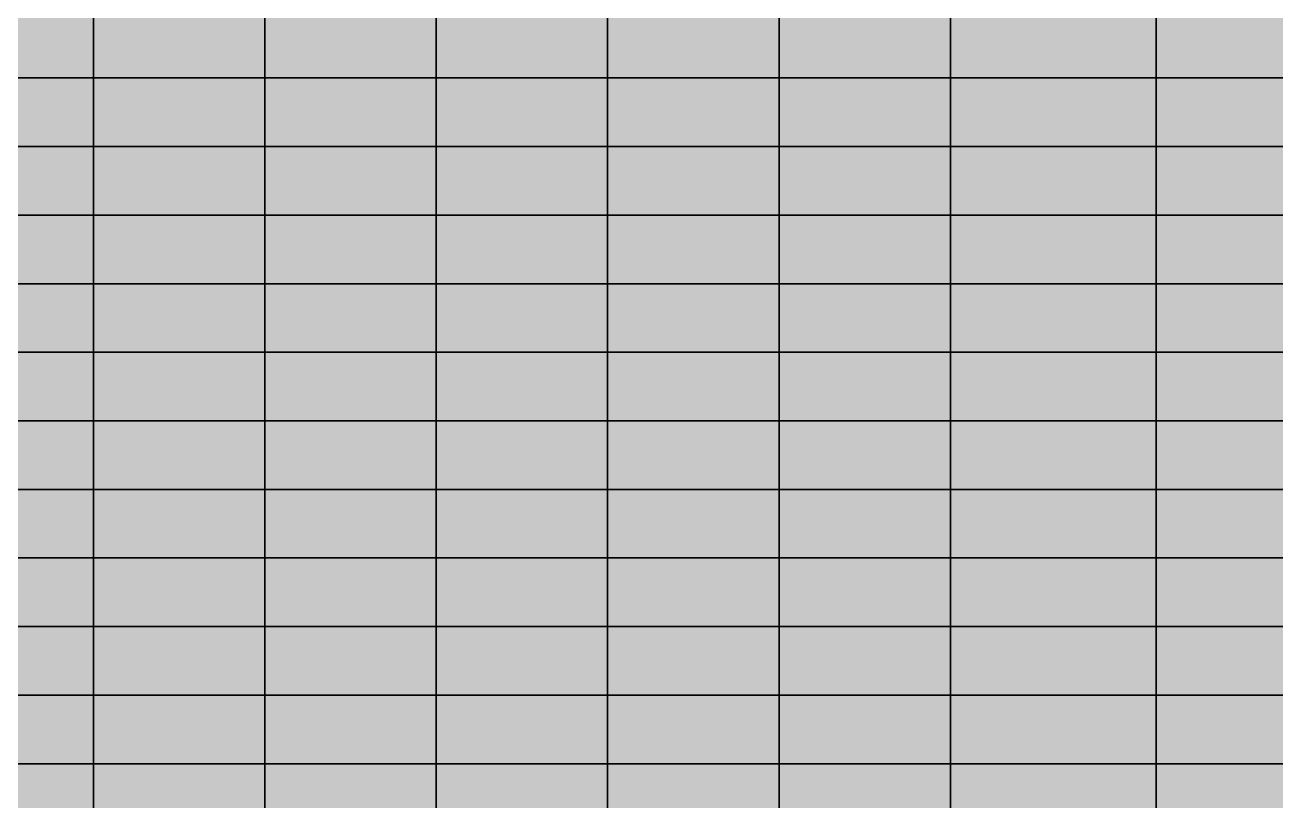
# Model space of a CAD drawing. Header units: inches. Extents: x -100 to 146, y -140 to 41.
# Drawn here: x 63.5 to 81.75, y -18.54 to -7.23 of the extents above; entities that cross this region are included whole.
import ezdxf

# ---------------------------------------------------------------- set-up
doc = ezdxf.new("R2010")
doc.units = ezdxf.units.IN
doc.header["$MEASUREMENT"] = 0
for name, color, linetype in [('Contour 1-01', 7, 'Continuous'), ('Mesh-埋立土(水中)', 7, 'Continuous'), ('Undeformed Mesh-埋立土(水中)', 7, 'Continuous')]:
    doc.layers.add(name, color=color, linetype=linetype)

msp = doc.modelspace()

# ---------------------------------------------------------------- linework, layer by layer
at = {"color": 7, "true_color": 0xffffff, "transparency": 33554687}
for points in [[(64.5, -7), (62.5, -7), (62.5, -8)], [(64.5, -7), (62.5, -8), (64.5, -8)], [(67, -7), (64.5, -7), (64.5, -8)], [(67, -7), (64.5, -8), (67, -8)], [(69.5, -7), (67, -7), (67, -8)], [(69.5, -7), (67, -8), (69.5, -8)], [(72, -7), (69.5, -7), (69.5, -8)], [(72, -7), (69.5, -8), (72, -8)], [(74.5, -8), (74.5, -7), (72, -7)], [(74.5, -8), (72, -7), (72, -8)], [(77, -7), (74.5, -7), (74.5, -8)], [(77, -7), (74.5, -8), (77, -8)], [(80, -8), (80, -7), (77, -7)], [(80, -8), (77, -7), (77, -8)], [(84, -7), (80, -7), (80, -8)], [(84, -7), (80, -8), (84, -8)], [(64.5, -8), (62.5, -8), (62.5, -9)], [(64.5, -8), (62.5, -9), (64.5, -9)], [(67, -8), (64.5, -8), (64.5, -9)], [(67, -8), (64.5, -9), (67, -9)], [(69.5, -8), (67, -8), (67, -9)], [(69.5, -8), (67, -9), (69.5, -9)], [(72, -8), (69.5, -8), (69.5, -9)], [(72, -8), (69.5, -9), (72, -9)], [(74.5, -8), (72, -8), (72, -9)], [(74.5, -8), (72, -9), (74.5, -9)], [(77, -8), (74.5, -8), (74.5, -9)], [(77, -8), (74.5, -9), (77, -9)], [(80, -9), (80, -8), (77, -8)], [(80, -9), (77, -8), (77, -9)], [(84, -9), (84, -8), (80, -8)], [(84, -9), (80, -8), (80, -9)], [(64.5, -9), (62.5, -9), (62.5, -10)], [(64.5, -9), (62.5, -10), (64.5, -10)], [(67, -9), (64.5, -9), (64.5, -10)], [(67, -9), (64.5, -10), (67, -10)], [(69.5, -9), (67, -9), (67, -10)], [(69.5, -9), (67, -10), (69.5, -10)], [(72, -9), (69.5, -9), (69.5, -10)], [(72, -9), (69.5, -10), (72, -10)], [(74.5, -10), (74.5, -9), (72, -9)], [(74.5, -10), (72, -9), (72, -10)], [(77, -9), (74.5, -9), (74.5, -10)], [(77, -9), (74.5, -10), (77, -10)], [(80, -9), (77, -9), (77, -10)], [(80, -9), (77, -10), (80, -10)], [(84, -9), (80, -9), (80, -10)], [(84, -9), (80, -10), (84, -10)], [(64.5, -10), (62.5, -10), (62.5, -11)], [(64.5, -10), (62.5, -11), (64.5, -11)], [(67, -10), (64.5, -10), (64.5, -11)], [(67, -10), (64.5, -11), (67, -11)], [(69.5, -11), (69.5, -10), (67, -10)], [(69.5, -11), (67, -10), (67, -11)], [(72, -10), (69.5, -10), (69.5, -11)], [(72, -10), (69.5, -11), (72, -11)], [(74.5, -11), (74.5, -10), (72, -10)], [(74.5, -11), (72, -10), (72, -11)], [(77, -10), (74.5, -10), (74.5, -11)], [(77, -10), (74.5, -11), (77, -11)], [(80, -11), (80, -10), (77, -10)], [(80, -11), (77, -10), (77, -11)], [(84, -11), (84, -10), (80, -10)], [(84, -11), (80, -10), (80, -11)], [(64.5, -11), (62.5, -11), (62.5, -12)], [(64.5, -11), (62.5, -12), (64.5, -12)], [(67, -12), (67, -11), (64.5, -11)], [(67, -12), (64.5, -11), (64.5, -12)], [(69.5, -12), (69.5, -11), (67, -11)], [(69.5, -12), (67, -11), (67, -12)], [(72, -11), (69.5, -11), (69.5, -12)], [(72, -11), (69.5, -12), (72, -12)], [(74.5, -12), (74.5, -11), (72, -11)], [(74.5, -12), (72, -11), (72, -12)], [(77, -11), (74.5, -11), (74.5, -12)], [(77, -11), (74.5, -12), (77, -12)], [(80, -12), (80, -11), (77, -11)], [(80, -12), (77, -11), (77, -12)], [(84, -12), (84, -11), (80, -11)], [(84, -12), (80, -11), (80, -12)], [(64.5, -12), (62.5, -12), (62.5, -13)], [(64.5, -12), (62.5, -13), (64.5, -13)], [(67, -13), (67, -12), (64.5, -12)], [(67, -13), (64.5, -12), (64.5, -13)], [(69.5, -13), (69.5, -12), (67, -12)], [(69.5, -13), (67, -12), (67, -13)], [(72, -12), (69.5, -12), (69.5, -13)], [(72, -12), (69.5, -13), (72, -13)], [(74.5, -13), (74.5, -12), (72, -12)], [(74.5, -13), (72, -12), (72, -13)], [(77, -13), (77, -12), (74.5, -12)], [(77, -13), (74.5, -12), (74.5, -13)], [(80, -13), (80, -12), (77, -12)], [(80, -13), (77, -12), (77, -13)], [(84, -13), (84, -12), (80, -12)], [(84, -13), (80, -12), (80, -13)], [(64.5, -13), (62.5, -13), (62.5, -14)], [(64.5, -13), (62.5, -14), (64.5, -14)], [(67, -14), (67, -13), (64.5, -13)], [(67, -14), (64.5, -13), (64.5, -14)], [(69.5, -14), (69.5, -13), (67, -13)], [(69.5, -14), (67, -13), (67, -14)], [(72, -13), (69.5, -13), (69.5, -14)], [(72, -13), (69.5, -14), (72, -14)], [(74.5, -14), (74.5, -13), (72, -13)], [(74.5, -14), (72, -13), (72, -14)], [(77, -14), (77, -13), (74.5, -13)], [(77, -14), (74.5, -13), (74.5, -14)], [(80, -14), (80, -13), (77, -13)], [(80, -14), (77, -13), (77, -14)], [(84, -14), (84, -13), (80, -13)], [(84, -14), (80, -13), (80, -14)], [(64.5, -14), (62.5, -14), (62.5, -15)], [(64.5, -14), (62.5, -15), (64.5, -15)], [(67, -14), (64.5, -14), (64.5, -15)], [(67, -14), (64.5, -15), (67, -15)], [(69.5, -14), (67, -14), (67, -15)], [(69.5, -14), (67, -15), (69.5, -15)], [(72, -15), (72, -14), (69.5, -14)], [(72, -15), (69.5, -14), (69.5, -15)], [(74.5, -15), (74.5, -14), (72, -14)], [(74.5, -15), (72, -14), (72, -15)], [(77, -15), (77, -14), (74.5, -14)], [(77, -15), (74.5, -14), (74.5, -15)], [(80, -15), (80, -14), (77, -14)], [(80, -15), (77, -14), (77, -15)], [(84, -15), (84, -14), (80, -14)], [(84, -15), (80, -14), (80, -15)], [(64.5, -15), (62.5, -15), (62.5, -16)], [(64.5, -15), (62.5, -16), (64.5, -16)], [(67, -16), (67, -15), (64.5, -15)], [(67, -16), (64.5, -15), (64.5, -16)], [(69.5, -16), (69.5, -15), (67, -15)], [(69.5, -16), (67, -15), (67, -16)], [(72, -15), (69.5, -15), (69.5, -16)], [(72, -15), (69.5, -16), (72, -16)], [(74.5, -16), (74.5, -15), (72, -15)], [(74.5, -16), (72, -15), (72, -16)], [(77, -16), (77, -15), (74.5, -15)], [(77, -16), (74.5, -15), (74.5, -16)], [(80, -16), (80, -15), (77, -15)], [(80, -16), (77, -15), (77, -16)], [(84, -16), (84, -15), (80, -15)], [(84, -16), (80, -15), (80, -16)], [(62.5, -17), (64.5, -17), (64.5, -16)], [(62.5, -17), (64.5, -16), (62.5, -16)], [(64.5, -17), (67, -17), (67, -16)], [(64.5, -17), (67, -16), (64.5, -16)], [(69.5, -17), (69.5, -16), (67, -16)], [(69.5, -17), (67, -16), (67, -17)], [(69.5, -17), (72, -17), (72, -16)], [(69.5, -17), (72, -16), (69.5, -16)], [(74.5, -17), (74.5, -16), (72, -16)], [(74.5, -17), (72, -16), (72, -17)], [(74.5, -17), (77, -17), (77, -16)], [(74.5, -17), (77, -16), (74.5, -16)], [(80, -17), (80, -16), (77, -16)], [(80, -17), (77, -16), (77, -17)], [(80, -17), (84, -17), (84, -16)], [(80, -17), (84, -16), (80, -16)], [(62.5, -18), (64.5, -18), (64.5, -17)], [(62.5, -18), (64.5, -17), (62.5, -17)], [(64.5, -18), (67, -18), (67, -17)], [(64.5, -18), (67, -17), (64.5, -17)], [(67, -18), (69.5, -18), (69.5, -17)], [(67, -18), (69.5, -17), (67, -17)], [(69.5, -18), (72, -18), (72, -17)], [(69.5, -18), (72, -17), (69.5, -17)], [(74.5, -18), (74.5, -17), (72, -17)], [(74.5, -18), (72, -17), (72, -18)], [(74.5, -18), (77, -18), (77, -17)], [(74.5, -18), (77, -17), (74.5, -17)], [(77, -18), (80, -18), (80, -17)], [(77, -18), (80, -17), (77, -17)], [(80, -18), (84, -18), (84, -17)], [(80, -18), (84, -17), (80, -17)], [(62.5, -19), (64.5, -19), (64.5, -18)], [(62.5, -19), (64.5, -18), (62.5, -18)], [(64.5, -19), (67, -19), (67, -18)], [(64.5, -19), (67, -18), (64.5, -18)], [(69.5, -19), (69.5, -18), (67, -18)], [(69.5, -19), (67, -18), (67, -19)], [(69.5, -19), (72, -19), (72, -18)], [(69.5, -19), (72, -18), (69.5, -18)], [(74.5, -19), (74.5, -18), (72, -18)], [(74.5, -19), (72, -18), (72, -19)], [(74.5, -19), (77, -19), (77, -18)], [(74.5, -19), (77, -18), (74.5, -18)], [(80, -19), (80, -18), (77, -18)], [(80, -19), (77, -18), (77, -19)], [(80, -19), (84, -19), (84, -18)], [(80, -19), (84, -18), (80, -18)]]:
    msp.add_solid(points, dxfattribs=at)
at = {"layer": 'Contour 1-01', "color": 5, "true_color": 0x0000ff}
for points in [[(64.5, -7), (62.5, -7), (62.5, -8)], [(64.5, -7), (62.5, -8), (64.5, -8)], [(67, -7), (64.5, -7), (64.5, -8)], [(67, -7), (64.5, -8), (67, -8)], [(69.5, -7), (67, -7), (67, -8)], [(69.5, -7), (67, -8), (69.5, -8)], [(72, -7), (69.5, -7), (69.5, -8)], [(72, -7), (69.5, -8), (72, -8)], [(74.5, -8), (74.5, -7), (72, -7)], [(74.5, -8), (72, -7), (72, -8)], [(77, -7), (74.5, -7), (74.5, -8)], [(77, -7), (74.5, -8), (77, -8)], [(80, -8), (80, -7), (77, -7)], [(80, -8), (77, -7), (77, -8)], [(84, -7), (80, -7), (80, -8)], [(84, -7), (80, -8), (84, -8)], [(64.5, -8), (62.5, -8), (62.5, -9)], [(64.5, -8), (62.5, -9), (64.5, -9)], [(67, -8), (64.5, -8), (64.5, -9)], [(67, -8), (64.5, -9), (67, -9)], [(69.5, -8), (67, -8), (67, -9)], [(69.5, -8), (67, -9), (69.5, -9)], [(72, -8), (69.5, -8), (69.5, -9)], [(72, -8), (69.5, -9), (72, -9)], [(74.5, -8), (72, -8), (72, -9)], [(74.5, -8), (72, -9), (74.5, -9)], [(77, -8), (74.5, -8), (74.5, -9)], [(77, -8), (74.5, -9), (77, -9)], [(80, -9), (80, -8), (77, -8)], [(80, -9), (77, -8), (77, -9)], [(84, -9), (84, -8), (80, -8)], [(84, -9), (80, -8), (80, -9)], [(64.5, -9), (62.5, -9), (62.5, -10)], [(64.5, -9), (62.5, -10), (64.5, -10)], [(67, -9), (64.5, -9), (64.5, -10)], [(67, -9), (64.5, -10), (67, -10)], [(69.5, -9), (67, -9), (67, -10)], [(69.5, -9), (67, -10), (69.5, -10)], [(72, -9), (69.5, -9), (69.5, -10)], [(72, -9), (69.5, -10), (72, -10)], [(74.5, -10), (74.5, -9), (72, -9)], [(74.5, -10), (72, -9), (72, -10)], [(77, -9), (74.5, -9), (74.5, -10)], [(77, -9), (74.5, -10), (77, -10)], [(80, -9), (77, -9), (77, -10)], [(80, -9), (77, -10), (80, -10)], [(84, -9), (80, -9), (80, -10)], [(84, -9), (80, -10), (84, -10)], [(64.5, -10), (62.5, -10), (62.5, -11)], [(64.5, -10), (62.5, -11), (64.5, -11)], [(67, -10), (64.5, -10), (64.5, -11)], [(67, -10), (64.5, -11), (67, -11)], [(69.5, -11), (69.5, -10), (67, -10)], [(69.5, -11), (67, -10), (67, -11)], [(72, -10), (69.5, -10), (69.5, -11)], [(72, -10), (69.5, -11), (72, -11)], [(74.5, -11), (74.5, -10), (72, -10)], [(74.5, -11), (72, -10), (72, -11)], [(77, -10), (74.5, -10), (74.5, -11)], [(77, -10), (74.5, -11), (77, -11)], [(80, -11), (80, -10), (77, -10)], [(80, -11), (77, -10), (77, -11)], [(84, -11), (84, -10), (80, -10)], [(84, -11), (80, -10), (80, -11)], [(64.5, -11), (62.5, -11), (62.5, -12)], [(64.5, -11), (62.5, -12), (64.5, -12)], [(67, -12), (67, -11), (64.5, -11)], [(67, -12), (64.5, -11), (64.5, -12)], [(69.5, -12), (69.5, -11), (67, -11)], [(69.5, -12), (67, -11), (67, -12)], [(72, -11), (69.5, -11), (69.5, -12)], [(72, -11), (69.5, -12), (72, -12)], [(74.5, -12), (74.5, -11), (72, -11)], [(74.5, -12), (72, -11), (72, -12)], [(77, -11), (74.5, -11), (74.5, -12)], [(77, -11), (74.5, -12), (77, -12)], [(80, -12), (80, -11), (77, -11)], [(80, -12), (77, -11), (77, -12)], [(84, -12), (84, -11), (80, -11)], [(84, -12), (80, -11), (80, -12)], [(64.5, -12), (62.5, -12), (62.5, -13)], [(64.5, -12), (62.5, -13), (64.5, -13)], [(67, -13), (67, -12), (64.5, -12)], [(67, -13), (64.5, -12), (64.5, -13)], [(69.5, -13), (69.5, -12), (67, -12)], [(69.5, -13), (67, -12), (67, -13)], [(72, -12), (69.5, -12), (69.5, -13)], [(72, -12), (69.5, -13), (72, -13)], [(74.5, -13), (74.5, -12), (72, -12)], [(74.5, -13), (72, -12), (72, -13)], [(77, -13), (77, -12), (74.5, -12)], [(77, -13), (74.5, -12), (74.5, -13)], [(80, -13), (80, -12), (77, -12)], [(80, -13), (77, -12), (77, -13)], [(84, -13), (84, -12), (80, -12)], [(84, -13), (80, -12), (80, -13)], [(64.5, -13), (62.5, -13), (62.5, -14)], [(64.5, -13), (62.5, -14), (64.5, -14)], [(67, -14), (67, -13), (64.5, -13)], [(67, -14), (64.5, -13), (64.5, -14)], [(69.5, -14), (69.5, -13), (67, -13)], [(69.5, -14), (67, -13), (67, -14)], [(72, -13), (69.5, -13), (69.5, -14)], [(72, -13), (69.5, -14), (72, -14)], [(74.5, -14), (74.5, -13), (72, -13)], [(74.5, -14), (72, -13), (72, -14)], [(77, -14), (77, -13), (74.5, -13)], [(77, -14), (74.5, -13), (74.5, -14)], [(80, -14), (80, -13), (77, -13)], [(80, -14), (77, -13), (77, -14)], [(84, -14), (84, -13), (80, -13)], [(84, -14), (80, -13), (80, -14)], [(64.5, -14), (62.5, -14), (62.5, -15)], [(64.5, -14), (62.5, -15), (64.5, -15)], [(67, -14), (64.5, -14), (64.5, -15)], [(67, -14), (64.5, -15), (67, -15)], [(69.5, -14), (67, -14), (67, -15)], [(69.5, -14), (67, -15), (69.5, -15)], [(72, -15), (72, -14), (69.5, -14)], [(72, -15), (69.5, -14), (69.5, -15)], [(74.5, -15), (74.5, -14), (72, -14)], [(74.5, -15), (72, -14), (72, -15)], [(77, -15), (77, -14), (74.5, -14)], [(77, -15), (74.5, -14), (74.5, -15)], [(80, -15), (80, -14), (77, -14)], [(80, -15), (77, -14), (77, -15)], [(84, -15), (84, -14), (80, -14)], [(84, -15), (80, -14), (80, -15)], [(64.5, -15), (62.5, -15), (62.5, -16)], [(64.5, -15), (62.5, -16), (64.5, -16)], [(67, -16), (67, -15), (64.5, -15)], [(67, -16), (64.5, -15), (64.5, -16)], [(69.5, -16), (69.5, -15), (67, -15)], [(69.5, -16), (67, -15), (67, -16)], [(72, -15), (69.5, -15), (69.5, -16)], [(72, -15), (69.5, -16), (72, -16)], [(74.5, -16), (74.5, -15), (72, -15)], [(74.5, -16), (72, -15), (72, -16)], [(77, -16), (77, -15), (74.5, -15)], [(77, -16), (74.5, -15), (74.5, -16)], [(80, -16), (80, -15), (77, -15)], [(80, -16), (77, -15), (77, -16)], [(84, -16), (84, -15), (80, -15)], [(84, -16), (80, -15), (80, -16)], [(62.5, -17), (64.5, -17), (64.5, -16)], [(62.5, -17), (64.5, -16), (62.5, -16)], [(64.5, -17), (67, -17), (67, -16)], [(64.5, -17), (67, -16), (64.5, -16)], [(69.5, -17), (69.5, -16), (67, -16)], [(69.5, -17), (67, -16), (67, -17)], [(69.5, -17), (72, -17), (72, -16)], [(69.5, -17), (72, -16), (69.5, -16)], [(74.5, -17), (74.5, -16), (72, -16)], [(74.5, -17), (72, -16), (72, -17)], [(74.5, -17), (77, -17), (77, -16)], [(74.5, -17), (77, -16), (74.5, -16)], [(80, -17), (80, -16), (77, -16)], [(80, -17), (77, -16), (77, -17)], [(80, -17), (84, -17), (84, -16)], [(80, -17), (84, -16), (80, -16)], [(62.5, -18), (64.5, -18), (64.5, -17)], [(62.5, -18), (64.5, -17), (62.5, -17)], [(64.5, -18), (67, -18), (67, -17)], [(64.5, -18), (67, -17), (64.5, -17)], [(67, -18), (69.5, -18), (69.5, -17)], [(67, -18), (69.5, -17), (67, -17)], [(69.5, -18), (72, -18), (72, -17)], [(69.5, -18), (72, -17), (69.5, -17)], [(74.5, -18), (74.5, -17), (72, -17)], [(74.5, -18), (72, -17), (72, -18)], [(74.5, -18), (77, -18), (77, -17)], [(74.5, -18), (77, -17), (74.5, -17)], [(77, -18), (80, -18), (80, -17)], [(77, -18), (80, -17), (77, -17)], [(80, -18), (84, -18), (84, -17)], [(80, -18), (84, -17), (80, -17)], [(62.5, -19), (64.5, -19), (64.5, -18)], [(62.5, -19), (64.5, -18), (62.5, -18)], [(64.5, -19), (67, -19), (67, -18)], [(64.5, -19), (67, -18), (64.5, -18)], [(69.5, -19), (69.5, -18), (67, -18)], [(69.5, -19), (67, -18), (67, -19)], [(69.5, -19), (72, -19), (72, -18)], [(69.5, -19), (72, -18), (69.5, -18)], [(74.5, -19), (74.5, -18), (72, -18)], [(74.5, -19), (72, -18), (72, -19)], [(74.5, -19), (77, -19), (77, -18)], [(74.5, -19), (77, -18), (74.5, -18)], [(80, -19), (80, -18), (77, -18)], [(80, -19), (77, -18), (77, -19)], [(80, -19), (84, -19), (84, -18)], [(80, -19), (84, -18), (80, -18)]]:
    msp.add_solid(points, dxfattribs=at)
at = {"layer": 'Mesh-埋立土(水中)', "color": 18, "true_color": 0x000000, "transparency": 33554559}
for p, q in [((64.5, -8), (64.5, -7)), ((64.5, -7), (64.5, -8)), ((67, -8), (67, -7)), ((67, -7), (67, -8)), ((69.5, -8), (69.5, -7)), ((69.5, -7), (69.5, -8)), ((72, -8), (72, -7)), ((72, -7), (72, -8)), ((74.5, -8), (74.5, -7)), ((74.5, -7), (74.5, -8)), ((77, -8), (77, -7)), ((77, -7), (77, -8)), ((80, -8), (80, -7)), ((80, -7), (80, -8)), ((64.5, -8), (62.5, -8)), ((62.5, -8), (64.5, -8)), ((64.5, -9), (64.5, -8)), ((67, -8), (64.5, -8)), ((64.5, -8), (64.5, -9)), ((64.5, -8), (67, -8)), ((67, -9), (67, -8)), ((69.5, -8), (67, -8)), ((67, -8), (67, -9)), ((67, -8), (69.5, -8)), ((69.5, -9), (69.5, -8)), ((72, -8), (69.5, -8)), ((69.5, -8), (69.5, -9)), ((69.5, -8), (72, -8)), ((72, -9), (72, -8)), ((74.5, -8), (72, -8)), ((72, -8), (72, -9)), ((72, -8), (74.5, -8)), ((74.5, -9), (74.5, -8)), ((77, -8), (74.5, -8)), ((74.5, -8), (74.5, -9)), ((74.5, -8), (77, -8)), ((77, -9), (77, -8)), ((80, -8), (77, -8)), ((77, -8), (77, -9)), ((77, -8), (80, -8)), ((80, -9), (80, -8)), ((84, -8), (80, -8)), ((80, -8), (80, -9)), ((80, -8), (84, -8)), ((64.5, -9), (62.5, -9)), ((62.5, -9), (64.5, -9)), ((64.5, -10), (64.5, -9)), ((67, -9), (64.5, -9)), ((64.5, -9), (64.5, -10)), ((64.5, -9), (67, -9)), ((67, -10), (67, -9)), ((67, -9), (69.5, -9)), ((69.5, -9), (67, -9)), ((67, -9), (67, -10)), ((69.5, -10), (69.5, -9)), ((72, -9), (69.5, -9)), ((69.5, -9), (69.5, -10)), ((69.5, -9), (72, -9)), ((72, -10), (72, -9)), ((74.5, -9), (72, -9)), ((72, -9), (72, -10)), ((72, -9), (74.5, -9)), ((74.5, -10), (74.5, -9)), ((77, -9), (74.5, -9)), ((74.5, -9), (74.5, -10)), ((74.5, -9), (77, -9)), ((77, -10), (77, -9)), ((77, -9), (80, -9)), ((80, -9), (77, -9)), ((77, -9), (77, -10)), ((80, -10), (80, -9)), ((84, -9), (80, -9)), ((80, -9), (80, -10)), ((80, -9), (84, -9)), ((64.5, -10), (62.5, -10)), ((62.5, -10), (64.5, -10)), ((64.5, -11), (64.5, -10)), ((67, -10), (64.5, -10)), ((64.5, -10), (64.5, -11)), ((64.5, -10), (67, -10)), ((67, -11), (67, -10)), ((69.5, -10), (67, -10)), ((67, -10), (67, -11)), ((67, -10), (69.5, -10)), ((69.5, -11), (69.5, -10)), ((72, -10), (69.5, -10)), ((69.5, -10), (69.5, -11)), ((69.5, -10), (72, -10)), ((72, -11), (72, -10)), ((74.5, -10), (72, -10)), ((72, -10), (72, -11)), ((72, -10), (74.5, -10)), ((74.5, -11), (74.5, -10)), ((77, -10), (74.5, -10)), ((74.5, -10), (74.5, -11)), ((74.5, -10), (77, -10)), ((77, -11), (77, -10)), ((80, -10), (77, -10)), ((77, -10), (77, -11)), ((77, -10), (80, -10)), ((80, -11), (80, -10)), ((84, -10), (80, -10)), ((80, -10), (80, -11)), ((80, -10), (84, -10)), ((64.5, -11), (62.5, -11)), ((62.5, -11), (64.5, -11)), ((64.5, -12), (64.5, -11)), ((67, -11), (64.5, -11)), ((64.5, -11), (64.5, -12)), ((64.5, -11), (67, -11)), ((67, -12), (67, -11)), ((69.5, -11), (67, -11)), ((67, -11), (67, -12)), ((67, -11), (69.5, -11)), ((69.5, -12), (69.5, -11)), ((72, -11), (69.5, -11)), ((69.5, -11), (69.5, -12)), ((69.5, -11), (72, -11)), ((72, -12), (72, -11)), ((74.5, -11), (72, -11)), ((72, -11), (72, -12)), ((72, -11), (74.5, -11)), ((74.5, -12), (74.5, -11)), ((77, -11), (74.5, -11)), ((74.5, -11), (74.5, -12)), ((74.5, -11), (77, -11)), ((77, -12), (77, -11)), ((80, -11), (77, -11)), ((77, -11), (77, -12)), ((77, -11), (80, -11)), ((80, -12), (80, -11)), ((84, -11), (80, -11)), ((80, -11), (80, -12)), ((80, -11), (84, -11)), ((64.5, -12), (62.5, -12)), ((62.5, -12), (64.5, -12)), ((64.5, -13), (64.5, -12)), ((67, -12), (64.5, -12)), ((64.5, -12), (64.5, -13)), ((64.5, -12), (67, -12)), ((67, -13), (67, -12)), ((69.5, -12), (67, -12)), ((67, -12), (67, -13)), ((67, -12), (69.5, -12)), ((69.5, -13), (69.5, -12)), ((72, -12), (69.5, -12)), ((69.5, -12), (69.5, -13)), ((69.5, -12), (72, -12)), ((72, -13), (72, -12)), ((74.5, -12), (72, -12)), ((72, -12), (72, -13)), ((72, -12), (74.5, -12)), ((74.5, -13), (74.5, -12)), ((77, -12), (74.5, -12)), ((74.5, -12), (74.5, -13)), ((74.5, -12), (77, -12)), ((77, -13), (77, -12)), ((80, -12), (77, -12)), ((77, -12), (77, -13)), ((77, -12), (80, -12)), ((80, -13), (80, -12)), ((84, -12), (80, -12)), ((80, -12), (80, -13)), ((80, -12), (84, -12)), ((64.5, -13), (62.5, -13)), ((62.5, -13), (64.5, -13)), ((64.5, -14), (64.5, -13)), ((67, -13), (64.5, -13)), ((64.5, -13), (64.5, -14)), ((64.5, -13), (67, -13)), ((67, -14), (67, -13)), ((69.5, -13), (67, -13)), ((67, -13), (67, -14)), ((67, -13), (69.5, -13)), ((69.5, -14), (69.5, -13)), ((69.5, -13), (72, -13)), ((72, -13), (69.5, -13)), ((69.5, -13), (69.5, -14)), ((72, -14), (72, -13)), ((74.5, -13), (72, -13)), ((72, -13), (72, -14)), ((72, -13), (74.5, -13)), ((74.5, -14), (74.5, -13)), ((77, -13), (74.5, -13)), ((74.5, -13), (74.5, -14)), ((74.5, -13), (77, -13)), ((77, -14), (77, -13)), ((80, -13), (77, -13)), ((77, -13), (77, -14)), ((77, -13), (80, -13)), ((80, -14), (80, -13)), ((80, -13), (84, -13)), ((84, -13), (80, -13)), ((80, -13), (80, -14)), ((64.5, -14), (62.5, -14)), ((62.5, -14), (64.5, -14)), ((64.5, -15), (64.5, -14)), ((67, -14), (64.5, -14)), ((64.5, -14), (64.5, -15)), ((64.5, -14), (67, -14)), ((67, -15), (67, -14)), ((69.5, -14), (67, -14)), ((67, -14), (67, -15)), ((67, -14), (69.5, -14)), ((69.5, -15), (69.5, -14)), ((72, -14), (69.5, -14)), ((69.5, -14), (69.5, -15)), ((69.5, -14), (72, -14)), ((72, -15), (72, -14)), ((74.5, -14), (72, -14)), ((72, -14), (72, -15)), ((72, -14), (74.5, -14)), ((74.5, -15), (74.5, -14)), ((77, -14), (74.5, -14)), ((74.5, -14), (74.5, -15)), ((74.5, -14), (77, -14)), ((77, -15), (77, -14)), ((80, -14), (77, -14)), ((77, -14), (77, -15)), ((77, -14), (80, -14)), ((80, -15), (80, -14)), ((84, -14), (80, -14)), ((80, -14), (80, -15)), ((80, -14), (84, -14)), ((64.5, -15), (62.5, -15)), ((62.5, -15), (64.5, -15)), ((64.5, -16), (64.5, -15)), ((67, -15), (64.5, -15)), ((64.5, -15), (64.5, -16)), ((64.5, -15), (67, -15)), ((67, -16), (67, -15)), ((69.5, -15), (67, -15)), ((67, -15), (67, -16)), ((67, -15), (69.5, -15)), ((69.5, -16), (69.5, -15)), ((72, -15), (69.5, -15)), ((69.5, -15), (69.5, -16)), ((69.5, -15), (72, -15)), ((72, -16), (72, -15)), ((74.5, -15), (72, -15)), ((72, -15), (72, -16)), ((72, -15), (74.5, -15)), ((74.5, -16), (74.5, -15)), ((77, -15), (74.5, -15)), ((74.5, -15), (74.5, -16)), ((74.5, -15), (77, -15)), ((77, -16), (77, -15)), ((80, -15), (77, -15)), ((77, -15), (77, -16)), ((77, -15), (80, -15)), ((80, -16), (80, -15)), ((84, -15), (80, -15)), ((80, -15), (80, -16)), ((80, -15), (84, -15)), ((64.5, -16), (62.5, -16)), ((62.5, -16), (64.5, -16)), ((64.5, -17), (64.5, -16)), ((67, -16), (64.5, -16)), ((64.5, -16), (64.5, -17)), ((64.5, -16), (67, -16)), ((67, -17), (67, -16)), ((69.5, -16), (67, -16)), ((67, -16), (67, -17)), ((67, -16), (69.5, -16)), ((69.5, -17), (69.5, -16)), ((72, -16), (69.5, -16)), ((69.5, -16), (69.5, -17)), ((69.5, -16), (72, -16)), ((72, -17), (72, -16)), ((74.5, -16), (72, -16)), ((72, -16), (72, -17)), ((72, -16), (74.5, -16)), ((74.5, -17), (74.5, -16)), ((77, -16), (74.5, -16)), ((74.5, -16), (74.5, -17)), ((74.5, -16), (77, -16)), ((77, -17), (77, -16)), ((80, -16), (77, -16)), ((77, -16), (77, -17)), ((77, -16), (80, -16)), ((80, -17), (80, -16)), ((84, -16), (80, -16)), ((80, -16), (80, -17)), ((80, -16), (84, -16)), ((62.5, -17), (64.5, -17)), ((64.5, -17), (62.5, -17)), ((64.5, -18), (64.5, -17)), ((67, -17), (64.5, -17)), ((64.5, -17), (64.5, -18)), ((64.5, -17), (67, -17)), ((67, -18), (67, -17)), ((69.5, -17), (67, -17)), ((67, -17), (67, -18)), ((67, -17), (69.5, -17)), ((69.5, -18), (69.5, -17)), ((72, -17), (69.5, -17)), ((69.5, -17), (69.5, -18)), ((69.5, -17), (72, -17)), ((72, -18), (72, -17)), ((72, -17), (74.5, -17)), ((74.5, -17), (72, -17)), ((72, -17), (72, -18)), ((74.5, -18), (74.5, -17)), ((77, -17), (74.5, -17)), ((74.5, -17), (74.5, -18)), ((74.5, -17), (77, -17)), ((77, -18), (77, -17)), ((80, -17), (77, -17)), ((77, -17), (77, -18)), ((77, -17), (80, -17)), ((80, -18), (80, -17)), ((84, -17), (80, -17)), ((80, -17), (80, -18)), ((80, -17), (84, -17)), ((64.5, -18), (62.5, -18)), ((62.5, -18), (64.5, -18)), ((64.5, -19), (64.5, -18)), ((67, -18), (64.5, -18)), ((64.5, -18), (64.5, -19)), ((64.5, -18), (67, -18)), ((67, -19), (67, -18)), ((69.5, -18), (67, -18)), ((67, -18), (67, -19)), ((67, -18), (69.5, -18)), ((69.5, -19), (69.5, -18)), ((72, -18), (69.5, -18)), ((69.5, -18), (69.5, -19)), ((69.5, -18), (72, -18)), ((72, -19), (72, -18)), ((74.5, -18), (72, -18)), ((72, -18), (72, -19)), ((72, -18), (74.5, -18)), ((74.5, -19), (74.5, -18)), ((77, -18), (74.5, -18)), ((74.5, -18), (74.5, -19)), ((74.5, -18), (77, -18)), ((77, -19), (77, -18)), ((80, -18), (77, -18)), ((77, -18), (77, -19)), ((77, -18), (80, -18)), ((80, -19), (80, -18)), ((84, -18), (80, -18)), ((80, -18), (80, -19)), ((80, -18), (84, -18))]:
    msp.add_line(p, q, dxfattribs=at)
at = {"layer": 'Undeformed Mesh-埋立土(水中)', "color": 8, "true_color": 0x808080, "transparency": 33554687}
for p, q in [((64.5, -8), (64.5, -7)), ((64.5, -7), (64.5, -8)), ((67, -8), (67, -7)), ((67, -7), (67, -8)), ((69.5, -8), (69.5, -7)), ((69.5, -7), (69.5, -8)), ((72, -8), (72, -7)), ((72, -7), (72, -8)), ((74.5, -8), (74.5, -7)), ((74.5, -7), (74.5, -8)), ((77, -8), (77, -7)), ((77, -7), (77, -8)), ((80, -8), (80, -7)), ((80, -7), (80, -8)), ((64.5, -8), (62.5, -8)), ((62.5, -8), (64.5, -8)), ((64.5, -9), (64.5, -8)), ((67, -8), (64.5, -8)), ((64.5, -8), (64.5, -9)), ((64.5, -8), (67, -8)), ((67, -9), (67, -8)), ((69.5, -8), (67, -8)), ((67, -8), (67, -9)), ((67, -8), (69.5, -8)), ((69.5, -9), (69.5, -8)), ((72, -8), (69.5, -8)), ((69.5, -8), (69.5, -9)), ((69.5, -8), (72, -8)), ((72, -9), (72, -8)), ((74.5, -8), (72, -8)), ((72, -8), (72, -9)), ((72, -8), (74.5, -8)), ((74.5, -9), (74.5, -8)), ((77, -8), (74.5, -8)), ((74.5, -8), (74.5, -9)), ((74.5, -8), (77, -8)), ((77, -9), (77, -8)), ((80, -8), (77, -8)), ((77, -8), (77, -9)), ((77, -8), (80, -8)), ((80, -9), (80, -8)), ((84, -8), (80, -8)), ((80, -8), (80, -9)), ((80, -8), (84, -8)), ((64.5, -9), (62.5, -9)), ((62.5, -9), (64.5, -9)), ((64.5, -10), (64.5, -9)), ((67, -9), (64.5, -9)), ((64.5, -9), (64.5, -10)), ((64.5, -9), (67, -9)), ((67, -10), (67, -9)), ((67, -9), (69.5, -9)), ((69.5, -9), (67, -9)), ((67, -9), (67, -10)), ((69.5, -10), (69.5, -9)), ((72, -9), (69.5, -9)), ((69.5, -9), (69.5, -10)), ((69.5, -9), (72, -9)), ((72, -10), (72, -9)), ((74.5, -9), (72, -9)), ((72, -9), (72, -10)), ((72, -9), (74.5, -9)), ((74.5, -10), (74.5, -9)), ((77, -9), (74.5, -9)), ((74.5, -9), (74.5, -10)), ((74.5, -9), (77, -9)), ((77, -10), (77, -9)), ((77, -9), (80, -9)), ((80, -9), (77, -9)), ((77, -9), (77, -10)), ((80, -10), (80, -9)), ((84, -9), (80, -9)), ((80, -9), (80, -10)), ((80, -9), (84, -9)), ((64.5, -10), (62.5, -10)), ((62.5, -10), (64.5, -10)), ((64.5, -11), (64.5, -10)), ((67, -10), (64.5, -10)), ((64.5, -10), (64.5, -11)), ((64.5, -10), (67, -10)), ((67, -11), (67, -10)), ((69.5, -10), (67, -10)), ((67, -10), (67, -11)), ((67, -10), (69.5, -10)), ((69.5, -11), (69.5, -10)), ((72, -10), (69.5, -10)), ((69.5, -10), (69.5, -11)), ((69.5, -10), (72, -10)), ((72, -11), (72, -10)), ((74.5, -10), (72, -10)), ((72, -10), (72, -11)), ((72, -10), (74.5, -10)), ((74.5, -11), (74.5, -10)), ((77, -10), (74.5, -10)), ((74.5, -10), (74.5, -11)), ((74.5, -10), (77, -10)), ((77, -11), (77, -10)), ((80, -10), (77, -10)), ((77, -10), (77, -11)), ((77, -10), (80, -10)), ((80, -11), (80, -10)), ((84, -10), (80, -10)), ((80, -10), (80, -11)), ((80, -10), (84, -10)), ((64.5, -11), (62.5, -11)), ((62.5, -11), (64.5, -11)), ((64.5, -12), (64.5, -11)), ((67, -11), (64.5, -11)), ((64.5, -11), (64.5, -12)), ((64.5, -11), (67, -11)), ((67, -12), (67, -11)), ((69.5, -11), (67, -11)), ((67, -11), (67, -12)), ((67, -11), (69.5, -11)), ((69.5, -12), (69.5, -11)), ((72, -11), (69.5, -11)), ((69.5, -11), (69.5, -12)), ((69.5, -11), (72, -11)), ((72, -12), (72, -11)), ((74.5, -11), (72, -11)), ((72, -11), (72, -12)), ((72, -11), (74.5, -11)), ((74.5, -12), (74.5, -11)), ((77, -11), (74.5, -11)), ((74.5, -11), (74.5, -12)), ((74.5, -11), (77, -11)), ((77, -12), (77, -11)), ((80, -11), (77, -11)), ((77, -11), (77, -12)), ((77, -11), (80, -11)), ((80, -12), (80, -11)), ((84, -11), (80, -11)), ((80, -11), (80, -12)), ((80, -11), (84, -11)), ((64.5, -12), (62.5, -12)), ((62.5, -12), (64.5, -12)), ((64.5, -13), (64.5, -12)), ((67, -12), (64.5, -12)), ((64.5, -12), (64.5, -13)), ((64.5, -12), (67, -12)), ((67, -13), (67, -12)), ((69.5, -12), (67, -12)), ((67, -12), (67, -13)), ((67, -12), (69.5, -12)), ((69.5, -13), (69.5, -12)), ((72, -12), (69.5, -12)), ((69.5, -12), (69.5, -13)), ((69.5, -12), (72, -12)), ((72, -13), (72, -12)), ((74.5, -12), (72, -12)), ((72, -12), (72, -13)), ((72, -12), (74.5, -12)), ((74.5, -13), (74.5, -12)), ((77, -12), (74.5, -12)), ((74.5, -12), (74.5, -13)), ((74.5, -12), (77, -12)), ((77, -13), (77, -12)), ((80, -12), (77, -12)), ((77, -12), (77, -13)), ((77, -12), (80, -12)), ((80, -13), (80, -12)), ((84, -12), (80, -12)), ((80, -12), (80, -13)), ((80, -12), (84, -12)), ((64.5, -13), (62.5, -13)), ((62.5, -13), (64.5, -13)), ((64.5, -14), (64.5, -13)), ((67, -13), (64.5, -13)), ((64.5, -13), (64.5, -14)), ((64.5, -13), (67, -13)), ((67, -14), (67, -13)), ((69.5, -13), (67, -13)), ((67, -13), (67, -14)), ((67, -13), (69.5, -13)), ((69.5, -14), (69.5, -13)), ((69.5, -13), (72, -13)), ((72, -13), (69.5, -13)), ((69.5, -13), (69.5, -14)), ((72, -14), (72, -13)), ((74.5, -13), (72, -13)), ((72, -13), (72, -14)), ((72, -13), (74.5, -13)), ((74.5, -14), (74.5, -13)), ((77, -13), (74.5, -13)), ((74.5, -13), (74.5, -14)), ((74.5, -13), (77, -13)), ((77, -14), (77, -13)), ((80, -13), (77, -13)), ((77, -13), (77, -14)), ((77, -13), (80, -13)), ((80, -14), (80, -13)), ((80, -13), (84, -13)), ((84, -13), (80, -13)), ((80, -13), (80, -14)), ((64.5, -14), (62.5, -14)), ((62.5, -14), (64.5, -14)), ((64.5, -15), (64.5, -14)), ((67, -14), (64.5, -14)), ((64.5, -14), (64.5, -15)), ((64.5, -14), (67, -14)), ((67, -15), (67, -14)), ((69.5, -14), (67, -14)), ((67, -14), (67, -15)), ((67, -14), (69.5, -14)), ((69.5, -15), (69.5, -14)), ((72, -14), (69.5, -14)), ((69.5, -14), (69.5, -15)), ((69.5, -14), (72, -14)), ((72, -15), (72, -14)), ((74.5, -14), (72, -14)), ((72, -14), (72, -15)), ((72, -14), (74.5, -14)), ((74.5, -15), (74.5, -14)), ((77, -14), (74.5, -14)), ((74.5, -14), (74.5, -15)), ((74.5, -14), (77, -14)), ((77, -15), (77, -14)), ((80, -14), (77, -14)), ((77, -14), (77, -15)), ((77, -14), (80, -14)), ((80, -15), (80, -14)), ((84, -14), (80, -14)), ((80, -14), (80, -15)), ((80, -14), (84, -14)), ((64.5, -15), (62.5, -15)), ((62.5, -15), (64.5, -15)), ((64.5, -16), (64.5, -15)), ((67, -15), (64.5, -15)), ((64.5, -15), (64.5, -16)), ((64.5, -15), (67, -15)), ((67, -16), (67, -15)), ((69.5, -15), (67, -15)), ((67, -15), (67, -16)), ((67, -15), (69.5, -15)), ((69.5, -16), (69.5, -15)), ((72, -15), (69.5, -15)), ((69.5, -15), (69.5, -16)), ((69.5, -15), (72, -15)), ((72, -16), (72, -15)), ((74.5, -15), (72, -15)), ((72, -15), (72, -16)), ((72, -15), (74.5, -15)), ((74.5, -16), (74.5, -15)), ((77, -15), (74.5, -15)), ((74.5, -15), (74.5, -16)), ((74.5, -15), (77, -15)), ((77, -16), (77, -15)), ((80, -15), (77, -15)), ((77, -15), (77, -16)), ((77, -15), (80, -15)), ((80, -16), (80, -15)), ((84, -15), (80, -15)), ((80, -15), (80, -16)), ((80, -15), (84, -15)), ((64.5, -16), (62.5, -16)), ((62.5, -16), (64.5, -16)), ((64.5, -17), (64.5, -16)), ((67, -16), (64.5, -16)), ((64.5, -16), (64.5, -17)), ((64.5, -16), (67, -16)), ((67, -17), (67, -16)), ((69.5, -16), (67, -16)), ((67, -16), (67, -17)), ((67, -16), (69.5, -16)), ((69.5, -17), (69.5, -16)), ((72, -16), (69.5, -16)), ((69.5, -16), (69.5, -17)), ((69.5, -16), (72, -16)), ((72, -17), (72, -16)), ((74.5, -16), (72, -16)), ((72, -16), (72, -17)), ((72, -16), (74.5, -16)), ((74.5, -17), (74.5, -16)), ((77, -16), (74.5, -16)), ((74.5, -16), (74.5, -17)), ((74.5, -16), (77, -16)), ((77, -17), (77, -16)), ((80, -16), (77, -16)), ((77, -16), (77, -17)), ((77, -16), (80, -16)), ((80, -17), (80, -16)), ((84, -16), (80, -16)), ((80, -16), (80, -17)), ((80, -16), (84, -16)), ((62.5, -17), (64.5, -17)), ((64.5, -17), (62.5, -17)), ((64.5, -18), (64.5, -17)), ((67, -17), (64.5, -17)), ((64.5, -17), (64.5, -18)), ((64.5, -17), (67, -17)), ((67, -18), (67, -17)), ((69.5, -17), (67, -17)), ((67, -17), (67, -18)), ((67, -17), (69.5, -17)), ((69.5, -18), (69.5, -17)), ((72, -17), (69.5, -17)), ((69.5, -17), (69.5, -18)), ((69.5, -17), (72, -17)), ((72, -18), (72, -17)), ((72, -17), (74.5, -17)), ((74.5, -17), (72, -17)), ((72, -17), (72, -18)), ((74.5, -18), (74.5, -17)), ((77, -17), (74.5, -17)), ((74.5, -17), (74.5, -18)), ((74.5, -17), (77, -17)), ((77, -18), (77, -17)), ((80, -17), (77, -17)), ((77, -17), (77, -18)), ((77, -17), (80, -17)), ((80, -18), (80, -17)), ((84, -17), (80, -17)), ((80, -17), (80, -18)), ((80, -17), (84, -17)), ((64.5, -18), (62.5, -18)), ((62.5, -18), (64.5, -18)), ((64.5, -19), (64.5, -18)), ((67, -18), (64.5, -18)), ((64.5, -18), (64.5, -19)), ((64.5, -18), (67, -18)), ((67, -19), (67, -18)), ((69.5, -18), (67, -18)), ((67, -18), (67, -19)), ((67, -18), (69.5, -18)), ((69.5, -19), (69.5, -18)), ((72, -18), (69.5, -18)), ((69.5, -18), (69.5, -19)), ((69.5, -18), (72, -18)), ((72, -19), (72, -18)), ((74.5, -18), (72, -18)), ((72, -18), (72, -19)), ((72, -18), (74.5, -18)), ((74.5, -19), (74.5, -18)), ((77, -18), (74.5, -18)), ((74.5, -18), (74.5, -19)), ((74.5, -18), (77, -18)), ((77, -19), (77, -18)), ((80, -18), (77, -18)), ((77, -18), (77, -19)), ((77, -18), (80, -18)), ((80, -19), (80, -18)), ((84, -18), (80, -18)), ((80, -18), (80, -19)), ((80, -18), (84, -18))]:
    msp.add_line(p, q, dxfattribs=at)

doc.saveas('drawing.dxf')
